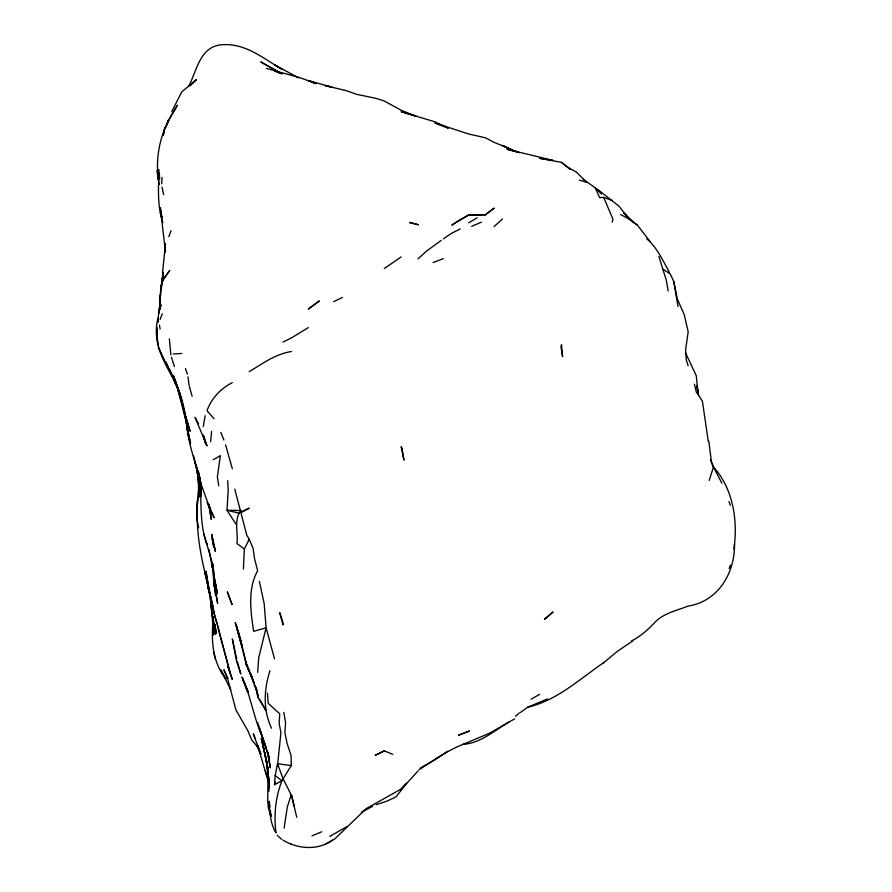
<?xml version="1.0" encoding="UTF-8"?>
<svg xmlns="http://www.w3.org/2000/svg" width="892" height="892" viewBox="0 0 892 892"><rect width="100%" height="100%" fill="white"/><g stroke="black" fill="none" stroke-linecap="round" stroke-linejoin="round"><path stroke-width="1.34" d="M160.036 309.502L160.047 299.801L159.423 309.19M158.007 322.291L158.018 318.121C151.529 341.826 164.719 364.048 176.36 383.582L174.799 380.293M199.284 485.917L198.325 478.123L198.726 497.379L198.849 487.879C194.3 518.798 198.961 550.386 206.922 580.369L211.727 606.828L210.579 601.866L212.385 616.194L216.488 633.32L214.493 623.619M196.842 508.217L196.797 517.996L198.57 527.741L198.347 526.581M159.991 295.575L159.858 309.435L159.991 295.575L161.619 284.894L161.34 289.053M257.654 672.378L258.725 657.66L266.095 627.812L264.166 603.572L259.382 581.316M158.899 169.513C158.631 187.22 156.936 205.26 162.935 222.521M243.393 569.051L244.352 549.004L249.214 539.326L246.738 535.033L234.752 489.128M165.511 243.661L162.589 272.027L162.801 281.482M277.434 766.25L280.947 732.555L279.163 723.836L279.698 713.778L268.224 703.375L267.433 693.173M159.267 184.51C154.394 160.348 159.668 133.477 172.981 112.648M734.506 543.752C735.131 572.497 718.461 601.409 688.122 606.058C676.114 610.886 662.343 613.361 653.624 623.753C647.079 630.454 639.91 636.799 631.447 640.958M161.653 183.774L162.01 177.463M291.283 765.57L281.961 780.701L274.535 784.704L275.16 775.605L277.546 763.753L291.283 765.57L291.082 755.557L287.113 743.515L284.871 732.477L285.596 723.156L283.846 712.396M544.666 619.282L553.073 611.979L544.455 619.204M210.59 441.796L211.616 431.46M162.132 281.515L163.325 272.45L162.132 281.515L162.846 274.435M159.01 313.148L159.289 310.505M284.091 828.2L287.358 806.825L291.182 794.872L282.976 778.515L277.546 763.753M733.915 549.004C738.074 520.672 733.112 488.593 713.444 466.984L711.493 462.234L708.794 441.183M163.091 274.29L160.727 290.446L161.318 285.061L163.091 274.29L160.727 290.446L160.783 295.118M203.32 426.51L205.149 415.694M163.269 135.472L164.808 127.746L163.426 134.547M269.986 670.65C263.842 689.516 262.973 709.887 271.502 728.251M160.527 307.183L161.039 304.718L159.01 308.944L157.917 321.834M274.535 784.704L275.093 782.273M244.352 549.004L236.926 543.551C238.387 532.502 233.57 520.304 240.773 510.492L227.003 510.291L228.207 490.098L227.661 480.677M612.157 222.242L612.96 219.231L603.706 197.422L599.669 197.667L595.276 187.9L583.257 179.325M709.218 480.42L713.444 466.984L710.5 459.77M729.21 568.516L730.325 565.182M166.102 127.11L168.633 119.584L167.005 124.211M168.867 236.67L171.041 230.727M160.136 319.347L162.266 313.761M167.607 123.029L168.978 119.773M171.777 111.645L181.689 91.965L196.374 79.656L190.542 85.532M169.625 118.647L177.419 105.156L173.148 112.437M188.58 86.546C197.255 70.089 199.931 44.656 224.461 44.6C246.828 44.121 263.731 58.694 281.917 69.242L274.535 64.804L298.508 77.838M418.025 770.978L401.144 789.476M259.605 699.205L266.084 710.746L257.821 697.366L256.216 688.345L258.301 696.897M485.46 214.782L493.99 208.249L485.46 214.782L468.668 214.961L485.549 214.693M418.025 258.858L426.465 251.131L441.094 240.494M493.99 226.646L502.43 219.031M515.565 716.276L519.311 712.931M508.763 722.074C494.514 730.615 480.219 743.37 463.082 744.352C447.137 750.54 433.166 760.642 418.928 769.852M603.36 662.957L617.197 651.45L632.763 640.947M384.262 268.525L401.144 256.963M520.382 712.507L527.908 707.111L547.51 698.938M447.561 751.343L434.906 759.794L420.132 768.135M443.346 238.811L451.787 233.169L460.227 228.965M346.81 826.717L329.739 836.361M514.595 718.919L489.061 733.414L463.082 744.352M603.717 662.611C579.688 679.102 557.054 700.421 527.752 707.211M249.214 371.685C262.504 363.59 275.684 353.923 291.416 351.515M308.298 327.609L291.416 337.934L282.976 342.06M232.333 382.612C220.792 388.466 211.281 398.468 207.011 410.788L214.002 418.66M468.668 222.799L477.108 217.882M213.277 459.737L220.38 455.634L217.369 476.863L218.752 485.817M531.119 699.216L539.615 694.377M332.404 840.13C318.076 850.745 297.616 849.117 282.976 840.086M325.903 843.888L334.567 839.149L366.177 808.654L400.419 789.442L406.596 783.265L396.193 796.746L386.938 801.15L376.179 804.684M372.611 806.335L361.349 812.266M384.251 750.874L375.153 755.357L384.262 750.886L392.703 754.298M333.619 301.719L342.483 297.426M240.918 512.008L249.214 508.15L241.398 512.454L240.773 510.492M471.667 226.312L481.379 222.175M311.966 835.837L321.8 831.768M433.133 262.538L443.313 258.669M173.249 353.957L181.689 353.488M620.598 214.504L629.038 219.031L618.881 206.074L597.428 189.227M239 513.123L227.003 510.291L236.224 524.463M561.514 162.366L569.955 169.09L561.514 162.366L539.582 158.308L553.062 160.415L507.002 149.243L516.847 152.008M311.085 81.651L315.612 83.38L308.298 80.536L332.025 87.204L325.179 85.621L346.163 90.627L356.644 94.329L375.822 98.321L384.262 101.008L401.144 110.24L416.151 116.294L401.132 111.667L434.906 121.814L448.163 127.946M266.463 68.416L299.857 77.693L316.236 83.547M579.477 180.095L586.836 182.503L576.433 172.1L567.803 167.339M603.706 197.422L612.146 200.41M519.311 152.699L493.978 142.274L485.549 137.836L468.668 133.99L434.895 122.996L448.04 128.125M279.832 72.888L277.256 71.94L279.542 72.91M290.569 843.955L291.416 844.289M308.298 80.536L315.935 83.603M274.535 70.947L278.148 72.586M658.932 256.45L662.801 269.105L670.226 273.9L673.794 281.582L677.351 299.021L684.186 314.564L688.189 331.746L685.602 349.82L686.305 359.978L688.111 365.687M637.033 224.829L629.585 219.387L637.479 225.241L650.19 241.665M275.16 775.605L281.961 780.701C275.483 797.047 273.733 815.511 276.007 832.872C270.198 823.55 269.741 812.144 269.272 801.44L269.908 806.825M277.234 835.28L281.638 839.361M633.766 222.431L623.854 212.943L629.038 219.031M646.689 238.755C657.248 247.586 662.711 260.598 669.424 272.261M595.276 187.9L601.364 193.977M698.391 394.978L697.02 385.656L698.09 394.253L702.461 401.478L708.259 441.295M198.57 423.711L195.058 417.478L207.011 445.911L203.577 436.099M252.313 677.184L246.538 664.707L236.436 626.541L242.122 646.365M713.444 466.984L721.873 483.174M163.827 359.331L158.43 347.59L164.641 361.115M168.677 368.731L172.446 376.112M173.015 377.171L176.36 383.582M248.433 692.092L242.022 677.05L247.519 691.423L242.579 678.823C250.808 696.619 253.529 716.22 261.2 734.205M171.665 374.729L173.249 377.885L165.455 361.394L171.944 374.896M168.755 368.496L177.463 387.819L181.087 399.661L179.013 391.8L168.778 368.474L171.9 374.863M228.006 678.377L223.892 669.769L228.04 680.172L235.878 709.842L247.764 730.548L251.633 739.736L257.654 747.083L257.197 746.269L260.787 753.941L257.654 745.667M243.326 651.182L246.538 664.707L249.214 671.252L245.389 660.95L246.292 664.852L254.008 682.737M171.086 373.179L173.249 377.985M685.502 352.797L696.284 375.8L698.09 394.253M172.925 377.216L175.824 383.906L173.762 379.089M252.96 680.484L254.008 682.882M255.045 685.279L256.606 688.869M249.214 539.326L253.15 548.468L254.599 559.061L257.654 570.702C247.452 589.088 250.641 611.399 253.651 631.346L266.095 627.812L274.524 658.842M253.707 681.7L250.273 673.516L257.654 694.143L257.821 697.366M230.772 689.817L220.737 669.847L225.921 678.946C211.672 661.284 211.025 638.271 213.433 616.818L213.221 632.64L213.155 617.164M266.095 747.429L259.059 727.326L269.529 758.635L257.654 722.665M220.848 432.364L223.892 440.035M257.755 745.935L260.654 754.008L253.361 733.782L254.833 737.885M271.558 816.403L269.685 811.43L270.677 815.054M185.413 368.619L187.443 374.094M192.115 396.282L189.238 385.901M729.009 501.583L730.325 505.296M237.651 629.451L235.243 622.493L242.078 646.287M232.333 468.69L225.576 444.84M181.689 398.568L173.516 375.8L179.147 391.733L187.844 425.685L182.057 399.794M257.81 746.091L269.05 783.979M267.923 779.062L265.27 770.844M217.09 623.229L214.415 615.034L209.386 591.441L215.451 618.279L230.415 674.018L220.926 638.17M171.42 357.201L174.408 366.567M662.801 269.105L666.313 280.211L668.141 291.015M270.588 815.11L268.369 808.041L267.712 800.537L268.113 769.205L261.289 738.353L267.199 764.422M183.15 407.41L177.463 387.819L187.22 426.053L186.361 422.195C187.744 439.946 193.33 456.994 198.57 473.897L196.563 467.073L201.726 485.895L210.423 510.113L208.795 504.348L211.036 514.416L208.761 504.437M236.514 626.585L240.294 639.062M203.699 533.494L207 544.7C199.674 524.875 201.391 503.389 200.388 482.683M203.22 435.185L205.918 444.495L203.209 435.218M194.601 460.774L198.57 473.897M189.55 438.953L183.607 408.647L185.659 417.2M189.45 438.652L188.435 435.106L190.531 443.636L189.26 438.128M237.361 661.674L240.773 673.939L236.469 660.771L232.333 638.928L236.703 659.099M240.216 638.471L243.003 649.833M238.064 630.611L240.773 640.478M213.667 652.387L215.451 659.288M182.024 402.27L184.365 411.301M217.659 625.448L220.625 636.91M179.493 392.246L181.41 399.85M206.141 541.834L213.411 566.866L212.965 564.257L214.805 585.565L212.965 564.257M694.433 384.162L696.563 393.038M209.386 591.441L212.898 606.147M294.115 806.034L291.416 794.627L296.724 817.295M208.639 504.181L211.248 519.389L209.553 507.459M208.862 505.062L210.088 510.302M185.536 416.308L186.997 422.574M193.564 455.6L198.515 478.012L200.064 496.61L196.976 469.159L199.317 485.939M188.1 432.943L188.68 435.541L186.707 426.354L187.822 431.628M189.271 438.106L190.13 442.019M162.032 187.186L163.66 194.679M161.954 217.648L160.326 207.669L165.477 252.068M186.45 420.924L186.963 423.41M198.236 470.675L199.351 476.027M165.366 249.693L164.808 247.006L165.589 250.864M208.951 549.405L212.341 567.49L212.017 563.711L214.348 585.821L217.648 603.416L213.913 580.469M267.143 764.188L262.638 743.125L268.113 769.205L268.202 778.894L266.507 760.854M677.998 306.458L673.794 281.582M209.051 504.538L209.955 509.12M209.698 507.548L210.178 510.257M199.418 476.116L198.994 473.619L199.384 477.51L198.849 473.641M199.864 478.725L200.243 482.594L198.994 473.652L200.276 482.639L199.63 477.365M200.51 482.851L201.38 495.852L198.994 473.351M268.046 771.491L266.262 760.72L268.068 773.029M159.456 325.134L160.103 329.07M187.42 425.294L187.844 428.015M169.357 338.904L170.851 354.76M187.487 425.897L187.844 428.338M156.97 170.617L158.219 179.649M200.488 485.181L201.235 491.648M201.179 491.704L198.916 473.685L201.191 493.131L200.589 482.505M188 376.87L188.993 384.731M268.603 776.163L268.938 785.428M214.18 584.461L215.429 594.919M270.376 810.873L270.689 813.56M200.544 485.248L201.101 490.466M198.57 478.29L199.529 488.281M210.445 599.212L212.998 625.582L212.865 635.416L213.143 616.751M214.559 624.69L215.173 634.078L214.883 624.5M214.571 624.924L215.173 634.078M200.499 482.717L200.733 486.475M157.405 338.971L156.657 327.085L157.817 345.572L157.572 341.603M268.648 781.593L268.347 776.542L268.96 788.205M200.689 486.497L200.834 489.039M213.868 580.536L214.169 585.933L213.935 580.659M159.322 172.68L159.623 179.203M268.871 778.504L268.893 791.472M197.232 506.444L196.786 515.933L197.768 497.937L197.232 506.444M561.514 344.936L560.945 346.732L562.596 356.778L561.514 344.936M283.366 623.943L282.976 624.891L279.72 612.548L283.366 623.943M164.808 277.334L161.931 281.393L169.77 270.443L164.808 277.334M469.225 731.061L458.521 735.276L469.225 731.061M316.872 302.622L308.286 309.123L319.414 300.994L316.872 302.622M460.239 219.711L451.787 225.107L468.791 214.905L460.239 219.711M418.326 224.751L409.573 222.476L418.326 224.751M503.545 145.953L502.43 145.396L512.51 150.525L503.545 145.953M281.772 73.768L260.787 61.949L281.816 73.757M401.946 448.275L401.144 446.68L403.964 460.116L401.946 448.275M213.143 515.632L207.223 502.475L214.08 517.75L213.143 515.632M232.043 604.508L227.382 592.076L232.043 604.508M232.321 679.392L227.672 665.845L232.321 679.392M187.565 422.897L185.781 417.133L190.13 431.271L187.565 422.897M161.842 217.369L160.37 212.274L161.853 217.458M215.451 551.434L211.783 534.341L213.779 547.164L212.129 538.367L215.451 551.434M206.922 580.369L204.77 571.861L208.65 589.121L206.989 580.335M215.752 585.018L214.035 576.254L217.447 593.782L215.752 585.018M210.568 597.751L206.007 571.148L208.416 589.244L207.2 580.424L210.568 597.751M269.473 762.571L267.488 751.688L270.343 767.912L269.473 762.571"/></g></svg>
